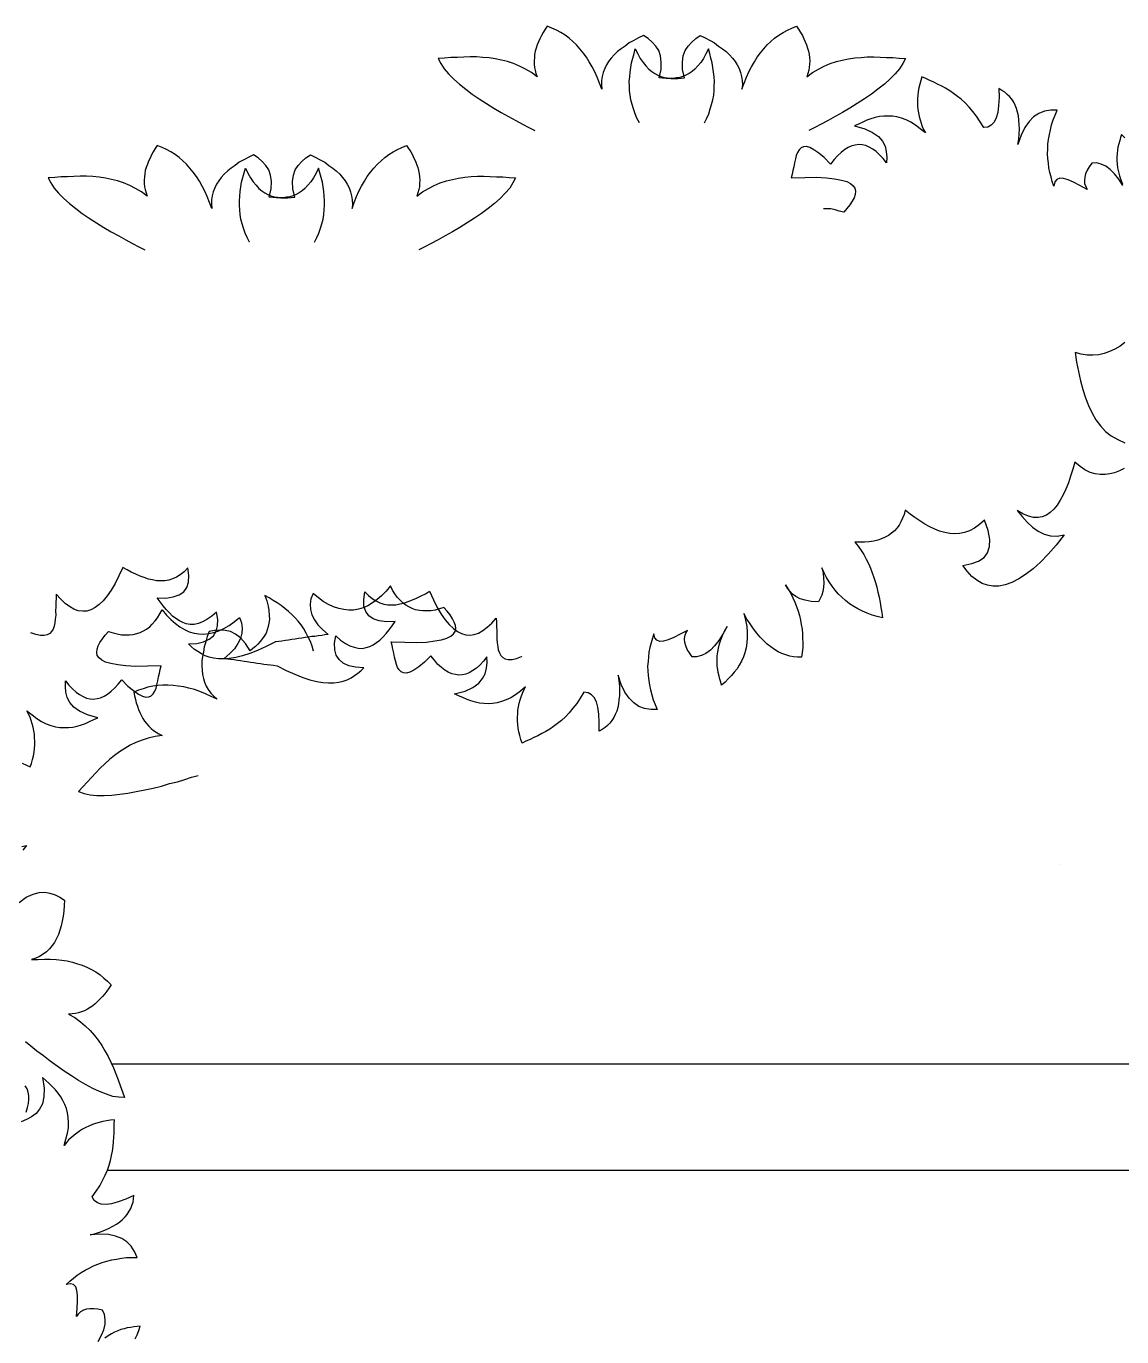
# Model space of a CAD drawing. Extents: x -24232 to 27340, y -23039 to 23489.
# Drawn here: x -16356 to -15842, y -18568 to -17952 of the extents above; entities that cross this region are included whole.
import ezdxf

# ---------------------------------------------------------------- set-up
doc = ezdxf.new("R2010")
doc.units = 0
doc.header["$LTSCALE"] = 10
for name, color, linetype in [('0-PLANTS', 11, 'CONTINUOUS'), ('1', 1, 'CONTINUOUS'), ('3', 3, 'CONTINUOUS')]:
    doc.layers.add(name, color=color, linetype=linetype)

msp = doc.modelspace()

# ---------------------------------------------------------------- linework, layer by layer
at = {"layer": '0-PLANTS', "color": 11}
msp.add_lwpolyline([(-15870.79, -18346.05), (-15870.79, -18346.05)], close=True, dxfattribs=at)
at = {"layer": '1'}
for points in [[(-16037.6, -17997.57), (-16037.6, -17997.57), (-16036.44, -17995.39), (-16035.56, -17993.31), (-16034.8, -17991.08), (-16034.18, -17988.97), (-16033.57, -17986.87), (-16033.21, -17984.6), (-16033, -17982.46), (-16032.92, -17980.3), (-16032.84, -17978.14), (-16033.03, -17975.95), (-16033.22, -17973.77), (-16033.55, -17971.57), (-16033.87, -17969.37), (-16034.48, -17967.28), (-16035.07, -17965.05), (-16035.66, -17962.83), (-16035.66, -17962.83), (-16036.85, -17965.28), (-16038.02, -17967.47), (-16039.28, -17969.24), (-16040.65, -17970.87), (-16042.02, -17972.36), (-16043.35, -17973.44), (-16044.79, -17974.38), (-16046.23, -17975.19), (-16047.65, -17975.86), (-16049.18, -17976.25), (-16050.69, -17976.51), (-16052.34, -17976.75), (-16053.98, -17976.86), (-16055.6, -17976.84), (-16057.21, -17976.68), (-16058.82, -17976.52), (-16058.82, -17976.52), (-16057.88, -17972.55), (-16057.81, -17969.04), (-16058.2, -17966.15), (-16059.03, -17963.63), (-16060.46, -17961.6), (-16062.16, -17959.67), (-16064.03, -17958), (-16066.19, -17956.56), (-16066.19, -17956.56), (-16068.47, -17957.69), (-16070.76, -17958.96), (-16072.9, -17960.1), (-16074.81, -17961.53), (-16076.69, -17962.84), (-16078.32, -17964.17), (-16079.95, -17965.63), (-16081.33, -17967.26), (-16082.56, -17968.76), (-16083.54, -17970.42), (-16084.38, -17972.1), (-16085.1, -17973.92), (-16085.56, -17975.78), (-16085.89, -17977.77), (-16085.95, -17979.8), (-16085.75, -17981.85), (-16085.75, -17981.85), (-16086.83, -17979.04), (-16087.9, -17976.22), (-16089, -17973.67), (-16090.26, -17971.25), (-16091.65, -17968.94), (-16092.93, -17966.79), (-16094.49, -17964.74), (-16096.06, -17962.82), (-16097.64, -17961.04), (-16099.37, -17959.38), (-16101.12, -17957.85), (-16103.01, -17956.45), (-16105.05, -17955.16), (-16107.12, -17954.15), (-16109.18, -17953.13), (-16111.4, -17952.23), (-16111.4, -17952.23), (-16112.35, -17953.63), (-16113.31, -17955.16), (-16114.13, -17956.57), (-16114.82, -17958.12), (-16115.51, -17959.55), (-16116.05, -17960.98), (-16116.61, -17962.55), (-16117.03, -17964), (-16117.31, -17965.46), (-16117.45, -17966.94), (-16117.61, -17968.55), (-16117.49, -17970.05), (-16117.37, -17971.55), (-16117.1, -17972.93), (-16116.71, -17974.46), (-16116.18, -17976), (-16116.18, -17976), (-16118.83, -17973.98), (-16121.64, -17972.35), (-16124.36, -17971), (-16127.21, -17969.76), (-16130.1, -17968.8), (-16132.87, -17968.12), (-16135.8, -17967.56), (-16138.73, -17967.14), (-16141.69, -17966.85), (-16144.65, -17966.69), (-16147.63, -17966.67), (-16150.62, -17966.78), (-16153.61, -17966.89), (-16156.6, -17967), (-16159.6, -17967.24), (-16162.59, -17967.35), (-16162.59, -17967.35), (-16161.34, -17969.78), (-16159.82, -17972.23), (-16157.75, -17974.6), (-16155.3, -17977.15), (-16152.68, -17979.44), (-16149.66, -17981.77), (-16146.64, -17984.1), (-16143.34, -17986.32), (-16139.9, -17988.55), (-16136.45, -17990.65), (-16133, -17992.76), (-16129.53, -17994.59), (-16126.2, -17996.54), (-16122.98, -17998.21), (-16120.02, -17999.73), (-16117.18, -18001.22)], [(-16068.08, -17997.57), (-16068.08, -17997.57), (-16069.24, -17995.39), (-16070.13, -17993.31), (-16070.89, -17991.08), (-16071.5, -17988.97), (-16072.12, -17986.87), (-16072.48, -17984.6), (-16072.69, -17982.46), (-16072.77, -17980.3), (-16072.84, -17978.14), (-16072.65, -17975.95), (-16072.46, -17973.77), (-16072.14, -17971.57), (-16071.81, -17969.37), (-16071.21, -17967.28), (-16070.61, -17965.05), (-16070.02, -17962.83), (-16070.02, -17962.83), (-16068.83, -17965.28), (-16067.67, -17967.47), (-16066.41, -17969.24), (-16065.03, -17970.87), (-16063.66, -17972.36), (-16062.34, -17973.44), (-16060.89, -17974.38), (-16059.46, -17975.19), (-16058.04, -17975.86), (-16056.51, -17976.25), (-16054.99, -17976.51), (-16053.34, -17976.75), (-16051.71, -17976.86), (-16050.09, -17976.84), (-16048.48, -17976.68), (-16046.87, -17976.52), (-16046.87, -17976.52), (-16047.8, -17972.55), (-16047.88, -17969.04), (-16047.49, -17966.15), (-16046.65, -17963.63), (-16045.23, -17961.6), (-16043.52, -17959.67), (-16041.66, -17958), (-16039.49, -17956.56), (-16039.49, -17956.56), (-16037.22, -17957.69), (-16034.93, -17958.96), (-16032.78, -17960.1), (-16030.88, -17961.53), (-16028.99, -17962.84), (-16027.37, -17964.17), (-16025.73, -17965.63), (-16024.36, -17967.26), (-16023.12, -17968.76), (-16022.15, -17970.42), (-16021.3, -17972.1), (-16020.58, -17973.92), (-16020.13, -17975.78), (-16019.8, -17977.77), (-16019.73, -17979.8), (-16019.93, -17981.85), (-16019.93, -17981.85), (-16018.86, -17979.04), (-16017.78, -17976.22), (-16016.68, -17973.67), (-16015.43, -17971.25), (-16014.03, -17968.94), (-16012.76, -17966.79), (-16011.2, -17964.74), (-16009.63, -17962.82), (-16008.04, -17961.04), (-16006.31, -17959.38), (-16004.57, -17957.85), (-16002.67, -17956.45), (-16000.63, -17955.16), (-15998.57, -17954.15), (-15996.5, -17953.13), (-15994.29, -17952.23), (-15994.29, -17952.23), (-15993.34, -17953.63), (-15992.37, -17955.16), (-15991.56, -17956.57), (-15990.86, -17958.12), (-15990.18, -17959.55), (-15989.63, -17960.98), (-15989.07, -17962.55), (-15988.66, -17964), (-15988.38, -17965.46), (-15988.23, -17966.94), (-15988.07, -17968.55), (-15988.19, -17970.05), (-15988.32, -17971.55), (-15988.59, -17972.93), (-15988.98, -17974.46), (-15989.5, -17976), (-15989.5, -17976), (-15986.86, -17973.98), (-15984.04, -17972.35), (-15981.33, -17971), (-15978.47, -17969.76), (-15975.59, -17968.8), (-15972.81, -17968.12), (-15969.89, -17967.56), (-15966.95, -17967.14), (-15964, -17966.85), (-15961.04, -17966.69), (-15958.06, -17966.67), (-15955.07, -17966.78), (-15952.08, -17966.89), (-15949.09, -17967), (-15946.08, -17967.24), (-15943.09, -17967.35), (-15943.09, -17967.35), (-15944.34, -17969.78), (-15945.86, -17972.23), (-15947.93, -17974.6), (-15950.39, -17977.15), (-15953.01, -17979.44), (-15956.03, -17981.77), (-15959.05, -17984.1), (-15962.35, -17986.32), (-15965.78, -17988.55), (-15969.23, -17990.65), (-15972.68, -17992.76), (-15976.16, -17994.59), (-15979.48, -17996.54), (-15982.7, -17998.21), (-15985.67, -17999.73), (-15988.5, -18001.22)], [(-15841.04, -18027.11), (-15842.9, -18024.08), (-15844.96, -18021.58), (-15846.92, -18019.49), (-15849.07, -18017.92), (-15851.15, -18017.04), (-15853.39, -18016.41), (-15855.56, -18016.47), (-15855.56, -18016.47), (-15856.82, -18018.24), (-15857.79, -18019.91), (-15858.5, -18021.6), (-15858.93, -18023.18), (-15859.07, -18024.65), (-15858.95, -18026.16), (-15858.41, -18027.56), (-15857.73, -18028.85), (-15857.73, -18028.85), (-15861.2, -18027.02), (-15864.17, -18025.5), (-15866.77, -18024.44), (-15868.88, -18023.82), (-15870.62, -18023.65), (-15872.03, -18024.19), (-15872.95, -18025.31), (-15873.42, -18027.3), (-15873.42, -18027.3), (-15874.16, -18025.2), (-15874.75, -18022.97), (-15875.36, -18020.88), (-15875.82, -18018.67), (-15876.01, -18016.48), (-15876.2, -18014.3), (-15876.39, -18012.11), (-15876.3, -18009.82), (-15876.22, -18007.66), (-15875.86, -18005.39), (-15875.5, -18003.12), (-15875.01, -18000.87), (-15874.51, -17998.62), (-15873.74, -17996.26), (-15872.84, -17994.04), (-15871.93, -17991.7), (-15871.93, -17991.7), (-15874.91, -17991.67), (-15877.81, -17992.2), (-15880.47, -17993.15), (-15882.94, -17994.81), (-15885.06, -17997.04), (-15887.09, -17999.81), (-15888.8, -18003.44), (-15890.31, -18007.76), (-15890.31, -18007.76), (-15889.93, -18005.22), (-15889.69, -18002.81), (-15889.6, -18000.51), (-15889.65, -17998.34), (-15889.86, -17996.29), (-15890.07, -17994.37), (-15890.44, -17992.58), (-15890.95, -17990.9), (-15891.61, -17989.35), (-15892.28, -17987.93), (-15893.22, -17986.48), (-15894.19, -17985.3), (-15895.3, -17984.24), (-15896.42, -17983.18), (-15897.83, -17982.37), (-15899.23, -17981.55), (-15899.23, -17981.55), (-15899.11, -17985.76), (-15899.35, -17989.53), (-15899.8, -17992.74), (-15900.45, -17995.24), (-15901.47, -17997.31), (-15902.82, -17998.67), (-15904.4, -17999.59), (-15906.32, -17999.81), (-15906.32, -17999.81), (-15908.08, -17997.06), (-15909.72, -17994.46), (-15911.53, -17992.25), (-15913.22, -17990.19), (-15915.06, -17988.25), (-15916.93, -17986.57), (-15918.69, -17985.18), (-15920.58, -17983.78), (-15922.35, -17982.52), (-15924.27, -17981.38), (-15926.07, -17980.39), (-15928, -17979.39), (-15929.81, -17978.53), (-15931.62, -17977.67), (-15933.57, -17976.81), (-15935.38, -17975.95), (-15935.38, -17975.95), (-15935.95, -17977.65), (-15936.41, -17979.5), (-15936.85, -17981.22), (-15937.15, -17982.95), (-15937.33, -17984.69), (-15937.49, -17986.3), (-15937.52, -17988.06), (-15937.41, -17989.7), (-15937.3, -17991.33), (-15937.06, -17992.98), (-15936.68, -17994.64), (-15936.29, -17996.17), (-15935.77, -17997.71), (-15935.26, -17999.39), (-15934.58, -18000.81), (-15933.79, -18002.38), (-15933.79, -18002.38), (-15936.17, -18000.38), (-15938.44, -17998.67), (-15940.6, -17997.24), (-15942.8, -17996.21), (-15945.02, -17995.45), (-15947.13, -17994.83), (-15949.26, -17994.48), (-15951.29, -17994.42), (-15953.33, -17994.49), (-15955.38, -17994.69), (-15957.32, -17995.18), (-15959.41, -17995.78), (-15961.23, -17996.42), (-15963.22, -17997.3), (-15965.2, -17998.19), (-15967.05, -17999.09), (-15967.05, -17999.09), (-15962.17, -18000.39), (-15958.55, -18002.1), (-15955.75, -18004), (-15953.94, -18006.21), (-15952.68, -18008.5), (-15952.13, -18011.13), (-15951.84, -18013.73), (-15951.97, -18016.43), (-15951.97, -18016.43), (-15953.53, -18014.38), (-15955.25, -18012.58), (-15956.86, -18011.07), (-15958.51, -18009.96), (-15960.17, -18008.98), (-15961.73, -18008.28), (-15963.46, -18007.98), (-15965.07, -18007.82), (-15966.72, -18008.06), (-15968.38, -18008.44), (-15970.08, -18009.22), (-15971.66, -18010.15), (-15973.28, -18011.48), (-15975.07, -18013.06), (-15976.59, -18014.81), (-15978.29, -18016.94), (-15978.29, -18016.94), (-15981.25, -18013.94), (-15983.88, -18011.78), (-15986.16, -18010.21), (-15988.09, -18009.2), (-15989.67, -18008.77), (-15991.04, -18008.91), (-15992.17, -18009.34), (-15993.08, -18010.33), (-15993.87, -18011.48), (-15994.42, -18012.91), (-15994.84, -18014.49), (-15995.3, -18016.34), (-15995.62, -18018.21), (-15996.07, -18020.06), (-15996.38, -18021.79), (-15996.82, -18023.51), (-15996.82, -18023.51), (-15990.43, -18023.32), (-15985, -18023.18), (-15980.28, -18023.38), (-15976.41, -18023.9), (-15973.22, -18024.48), (-15970.71, -18025.14), (-15968.91, -18026.13), (-15967.66, -18027.2), (-15966.83, -18028.36), (-15966.56, -18029.75), (-15966.7, -18031.22), (-15967.26, -18032.79), (-15968.09, -18034.33), (-15969.22, -18036.12), (-15970.61, -18037.88), (-15972.14, -18039.62), (-15972.14, -18039.62), (-15974.24, -18039.01), (-15976.22, -18038.41), (-15978.21, -18038.07), (-15980.1, -18038.02), (-15981.61, -18037.98)], [(-15840.03, -18004.6), (-15841.64, -18003.08), (-15841.64, -18003.08), (-15842.06, -18004.53), (-15842.47, -18005.98), (-15842.88, -18007.43), (-15843.31, -18009.01), (-15843.46, -18010.49), (-15843.75, -18012.08), (-15843.77, -18013.71), (-15843.8, -18015.33), (-15843.69, -18016.96), (-15843.46, -18018.75), (-15843.1, -18020.54), (-15842.61, -18022.49), (-15841.99, -18024.45), (-15841.24, -18026.42)], [(-16220.76, -18053.61), (-16220.76, -18053.61), (-16219.6, -18051.43), (-16218.71, -18049.35), (-16217.95, -18047.12), (-16217.34, -18045.01), (-16216.72, -18042.91), (-16216.36, -18040.64), (-16216.15, -18038.5), (-16216.08, -18036.34), (-16216, -18034.18), (-16216.19, -18031.99), (-16216.38, -18029.81), (-16216.7, -18027.61), (-16217.03, -18025.41), (-16217.63, -18023.32), (-16218.23, -18021.09), (-16218.82, -18018.87), (-16218.82, -18018.87), (-16220.01, -18021.32), (-16221.17, -18023.51), (-16222.43, -18025.28), (-16223.81, -18026.91), (-16225.18, -18028.4), (-16226.5, -18029.48), (-16227.95, -18030.42), (-16229.38, -18031.23), (-16230.8, -18031.9), (-16232.33, -18032.29), (-16233.85, -18032.55), (-16235.5, -18032.79), (-16237.13, -18032.9), (-16238.75, -18032.88), (-16240.36, -18032.72), (-16241.97, -18032.56), (-16241.97, -18032.56), (-16241.04, -18028.59), (-16240.96, -18025.08), (-16241.36, -18022.19), (-16242.19, -18019.67), (-16243.61, -18017.64), (-16245.32, -18015.71), (-16247.18, -18014.03), (-16249.35, -18012.6), (-16249.35, -18012.6), (-16251.62, -18013.73), (-16253.92, -18014.99), (-16256.06, -18016.14), (-16257.96, -18017.57), (-16259.85, -18018.88), (-16261.47, -18020.21), (-16263.11, -18021.67), (-16264.49, -18023.29), (-16265.72, -18024.8), (-16266.69, -18026.46), (-16267.54, -18028.14), (-16268.26, -18029.96), (-16268.71, -18031.81), (-16269.05, -18033.81), (-16269.11, -18035.84), (-16268.91, -18037.89), (-16268.91, -18037.89), (-16269.98, -18035.07), (-16271.06, -18032.26), (-16272.16, -18029.71), (-16273.41, -18027.29), (-16274.81, -18024.98), (-16276.08, -18022.83), (-16277.64, -18020.78), (-16279.21, -18018.86), (-16280.8, -18017.08), (-16282.53, -18015.42), (-16284.28, -18013.89), (-16286.17, -18012.49), (-16288.21, -18011.2), (-16290.27, -18010.18), (-16292.34, -18009.17), (-16294.55, -18008.27), (-16294.55, -18008.27), (-16295.5, -18009.67), (-16296.47, -18011.2), (-16297.28, -18012.61), (-16297.98, -18014.16), (-16298.66, -18015.58), (-16299.21, -18017.02), (-16299.77, -18018.59), (-16300.18, -18020.04), (-16300.46, -18021.5), (-16300.61, -18022.98), (-16300.77, -18024.58), (-16300.65, -18026.09), (-16300.52, -18027.59), (-16300.25, -18028.97), (-16299.86, -18030.5), (-16299.34, -18032.04), (-16299.34, -18032.04), (-16301.98, -18030.02), (-16304.8, -18028.38), (-16307.51, -18027.03), (-16310.37, -18025.8), (-16313.25, -18024.84), (-16316.03, -18024.16), (-16318.95, -18023.6), (-16321.89, -18023.18), (-16324.84, -18022.88), (-16327.8, -18022.73), (-16330.78, -18022.7), (-16333.77, -18022.81), (-16336.76, -18022.93), (-16339.75, -18023.04), (-16342.76, -18023.28), (-16345.75, -18023.39), (-16345.75, -18023.39), (-16344.5, -18025.82), (-16342.98, -18028.27), (-16340.91, -18030.64), (-16338.45, -18033.19), (-16335.84, -18035.48), (-16332.82, -18037.81), (-16329.8, -18040.13), (-16326.49, -18042.36), (-16323.06, -18044.59), (-16319.61, -18046.69), (-16316.16, -18048.79), (-16312.69, -18050.63), (-16309.36, -18052.58), (-16306.14, -18054.25), (-16303.17, -18055.76), (-16300.34, -18057.26)], [(-16251.24, -18053.61), (-16251.24, -18053.61), (-16252.4, -18051.43), (-16253.28, -18049.35), (-16254.04, -18047.12), (-16254.66, -18045.01), (-16255.27, -18042.91), (-16255.63, -18040.64), (-16255.84, -18038.5), (-16255.92, -18036.34), (-16256, -18034.18), (-16255.81, -18031.99), (-16255.62, -18029.81), (-16255.29, -18027.61), (-16254.97, -18025.41), (-16254.36, -18023.32), (-16253.77, -18021.09), (-16253.18, -18018.87), (-16253.18, -18018.87), (-16251.99, -18021.32), (-16250.82, -18023.51), (-16249.57, -18025.28), (-16248.19, -18026.91), (-16246.82, -18028.4), (-16245.49, -18029.48), (-16244.05, -18030.42), (-16242.61, -18031.23), (-16241.19, -18031.9), (-16239.66, -18032.29), (-16238.15, -18032.55), (-16236.5, -18032.79), (-16234.86, -18032.9), (-16233.24, -18032.88), (-16231.63, -18032.72), (-16230.02, -18032.56), (-16230.02, -18032.56), (-16230.96, -18028.59), (-16231.03, -18025.08), (-16230.64, -18022.19), (-16229.81, -18019.67), (-16228.38, -18017.64), (-16226.68, -18015.71), (-16224.81, -18014.03), (-16222.65, -18012.6), (-16222.65, -18012.6), (-16220.37, -18013.73), (-16218.08, -18014.99), (-16215.94, -18016.14), (-16214.03, -18017.57), (-16212.15, -18018.88), (-16210.52, -18020.21), (-16208.89, -18021.67), (-16207.51, -18023.29), (-16206.28, -18024.8), (-16205.3, -18026.46), (-16204.46, -18028.14), (-16203.74, -18029.96), (-16203.28, -18031.81), (-16202.95, -18033.81), (-16202.89, -18035.84), (-16203.09, -18037.89), (-16203.09, -18037.89), (-16202.01, -18035.07), (-16200.94, -18032.26), (-16199.84, -18029.71), (-16198.59, -18027.29), (-16197.19, -18024.98), (-16195.91, -18022.83), (-16194.35, -18020.78), (-16192.78, -18018.86), (-16191.2, -18017.08), (-16189.47, -18015.42), (-16187.72, -18013.89), (-16185.83, -18012.49), (-16183.79, -18011.2), (-16181.72, -18010.18), (-16179.66, -18009.17), (-16177.44, -18008.27), (-16177.44, -18008.27), (-16176.49, -18009.67), (-16175.53, -18011.2), (-16174.71, -18012.61), (-16174.02, -18014.16), (-16173.33, -18015.58), (-16172.79, -18017.02), (-16172.23, -18018.59), (-16171.81, -18020.04), (-16171.53, -18021.5), (-16171.39, -18022.98), (-16171.23, -18024.58), (-16171.35, -18026.09), (-16171.47, -18027.59), (-16171.74, -18028.97), (-16172.13, -18030.5), (-16172.66, -18032.04), (-16172.66, -18032.04), (-16170.01, -18030.02), (-16167.2, -18028.38), (-16164.49, -18027.03), (-16161.63, -18025.8), (-16158.74, -18024.84), (-16155.97, -18024.16), (-16153.04, -18023.6), (-16150.11, -18023.18), (-16147.16, -18022.88), (-16144.19, -18022.73), (-16141.21, -18022.7), (-16138.22, -18022.81), (-16135.23, -18022.93), (-16132.24, -18023.04), (-16129.24, -18023.28), (-16126.25, -18023.39), (-16126.25, -18023.39), (-16127.5, -18025.82), (-16129.02, -18028.27), (-16131.09, -18030.64), (-16133.54, -18033.19), (-16136.16, -18035.48), (-16139.18, -18037.81), (-16142.2, -18040.13), (-16145.5, -18042.36), (-16148.94, -18044.59), (-16152.39, -18046.69), (-16155.84, -18048.79), (-16159.31, -18050.63), (-16162.64, -18052.58), (-16165.86, -18054.25), (-16168.82, -18055.76), (-16171.66, -18057.26)], [(-15840.08, -18100.69), (-15842.35, -18102.41), (-15844.78, -18103.87), (-15847.23, -18105.06), (-15849.85, -18105.99), (-15852.37, -18106.51), (-15855.05, -18106.78), (-15857.78, -18106.64), (-15860.53, -18106.23), (-15863.45, -18105.44), (-15863.45, -18105.44), (-15862.73, -18109.97), (-15861.89, -18114.36), (-15860.92, -18118.73), (-15859.83, -18122.82), (-15858.63, -18126.76), (-15857.19, -18130.41), (-15855.49, -18133.9), (-15853.68, -18137.11), (-15851.51, -18139.87), (-15849.09, -18142.48), (-15846.44, -18144.65), (-15843.42, -18146.39), (-15840.03, -18147.81)], [(-15840.46, -18159.91), (-15842.65, -18161.07), (-15844.86, -18161.97), (-15847.12, -18162.46), (-15849.38, -18162.82), (-15851.69, -18162.78), (-15854.02, -18162.47), (-15856.4, -18161.75), (-15858.82, -18160.5), (-15861.14, -18158.97), (-15863.64, -18156.92), (-15863.64, -18156.92), (-15864.53, -18160.25), (-15865.56, -18163.61), (-15866.61, -18166.69), (-15867.8, -18169.65), (-15869.03, -18172.34), (-15870.41, -18174.78), (-15871.81, -18177.09), (-15873.38, -18179), (-15875.12, -18180.53), (-15876.9, -18181.79), (-15878.84, -18182.66), (-15880.84, -18182.99), (-15883.01, -18182.93), (-15885.37, -18182.35), (-15887.92, -18181.25), (-15890.65, -18179.63), (-15890.65, -18179.63), (-15888.33, -18182.51), (-15885.91, -18185.12), (-15883.38, -18187.44), (-15880.75, -18189.35), (-15877.9, -18190.82), (-15874.98, -18191.62), (-15871.85, -18191.72), (-15868.53, -18191.12), (-15868.53, -18191.12), (-15872.38, -18195.97), (-15876.17, -18200.13), (-15879.73, -18203.87), (-15883.2, -18207.06), (-15886.73, -18209.71), (-15889.91, -18211.78), (-15893.13, -18213.45), (-15896.27, -18214.58), (-15899.2, -18215.14), (-15902.04, -18215.15), (-15904.65, -18214.73), (-15907.17, -18213.89), (-15909.62, -18212.38), (-15911.97, -18210.58), (-15914.1, -18208.21), (-15916.13, -18205.43), (-15916.13, -18205.43), (-15912.02, -18204.62), (-15908.74, -18203.49), (-15906.21, -18201.75), (-15904.53, -18199.55), (-15903.6, -18196.61), (-15903.53, -18193.22), (-15904.34, -18189.1), (-15906.04, -18184.26), (-15906.04, -18184.26), (-15908.41, -18186.26), (-15910.68, -18187.97), (-15913, -18189.15), (-15915.36, -18189.92), (-15917.75, -18190.43), (-15920.03, -18190.65), (-15922.35, -18190.48), (-15924.7, -18190.03), (-15927.07, -18189.32), (-15929.32, -18188.46), (-15931.73, -18187.34), (-15934.02, -18186.08), (-15936.34, -18184.55), (-15938.66, -18183.01), (-15940.86, -18181.34), (-15943.2, -18179.54), (-15943.2, -18179.54), (-15943.69, -18181.48), (-15944.45, -18183.32), (-15945.23, -18185.02), (-15946.16, -18186.6), (-15947.25, -18187.92), (-15948.34, -18189.25), (-15949.72, -18190.34), (-15951.1, -18191.42), (-15952.64, -18192.25), (-15954.33, -18192.96), (-15956.17, -18193.55), (-15958.02, -18194), (-15960.16, -18194.35), (-15962.3, -18194.56), (-15964.47, -18194.5), (-15966.91, -18194.47), (-15966.91, -18194.47), (-15965.37, -18196.35), (-15963.96, -18198.38), (-15962.68, -18200.28), (-15961.52, -18202.47), (-15960.5, -18204.54), (-15959.47, -18206.74), (-15958.71, -18208.96), (-15957.95, -18211.19), (-15957.19, -18213.42), (-15956.56, -18215.66), (-15956.05, -18218.04), (-15955.55, -18220.43), (-15955.04, -18222.82), (-15954.67, -18225.22), (-15954.3, -18227.62), (-15953.92, -18230.02), (-15953.92, -18230.02), (-15956.42, -18229.46), (-15958.79, -18228.74), (-15961.18, -18227.89), (-15963.31, -18226.89), (-15965.44, -18225.88), (-15967.45, -18224.72), (-15969.47, -18223.43), (-15971.24, -18221.98), (-15973.02, -18220.4), (-15974.67, -18218.8), (-15976.19, -18217.05), (-15977.6, -18215.16), (-15978.89, -18213.12), (-15980.17, -18211.08), (-15981.33, -18208.9), (-15982.38, -18206.56), (-15982.38, -18206.56), (-15981.86, -18209.08), (-15981.63, -18211.36), (-15981.54, -18213.66), (-15981.61, -18215.69), (-15981.96, -18217.62), (-15982.46, -18219.43), (-15983.12, -18220.99), (-15984.05, -18222.57), (-15984.05, -18222.57), (-15987.45, -18222.36), (-15990.21, -18221.83), (-15992.59, -18221.11), (-15994.58, -18220.09), (-15996.19, -18218.89), (-15997.41, -18217.53), (-15998.49, -18216.14), (-15999.46, -18214.61), (-15999.46, -18214.61), (-15998.17, -18216.65), (-15997.02, -18218.71), (-15996.02, -18220.64), (-15995.14, -18222.72), (-15994.25, -18224.8), (-15993.5, -18226.89), (-15992.89, -18229), (-15992.41, -18231.12), (-15992.06, -18233.25), (-15991.72, -18235.38), (-15991.51, -18237.53), (-15991.43, -18239.68), (-15991.35, -18241.84), (-15991.41, -18244.02), (-15991.58, -18246.34), (-15991.91, -18248.53), (-15991.91, -18248.53), (-15993.8, -18248.59), (-15995.72, -18248.37), (-15997.51, -18248), (-15999.32, -18247.51), (-16001.15, -18246.87), (-16002.86, -18245.96), (-16004.59, -18244.91), (-16006.33, -18243.73), (-16008.09, -18242.41), (-16009.73, -18240.82), (-16011.39, -18239.08), (-16012.93, -18237.2), (-16014.49, -18235.19), (-16016.07, -18232.91), (-16017.65, -18230.63), (-16019.12, -18228.07), (-16019.12, -18228.07), (-16018.26, -18231.23), (-16017.7, -18234.16), (-16017.44, -18236.84), (-16017.46, -18239.41), (-16017.62, -18241.87), (-16017.93, -18244.2), (-16018.52, -18246.42), (-16019.28, -18248.39), (-16020.16, -18250.38), (-16021.2, -18252.24), (-16022.25, -18253.97), (-16023.58, -18255.59), (-16024.91, -18257.21), (-16026.38, -18258.71), (-16027.86, -18260.21), (-16029.47, -18261.72), (-16029.47, -18261.72), (-16029.88, -18260.28), (-16030.3, -18258.83), (-16030.71, -18257.38), (-16031.14, -18255.79), (-16031.29, -18254.32), (-16031.58, -18252.72), (-16031.6, -18251.1), (-16031.63, -18249.48), (-16031.52, -18247.84), (-16031.29, -18246.06), (-16030.92, -18244.26), (-16030.44, -18242.32), (-16029.82, -18240.36), (-16029.07, -18238.39), (-16028.06, -18236.26), (-16026.92, -18234.12), (-16026.92, -18234.12), (-16028.86, -18237.7), (-16030.73, -18240.72), (-16032.79, -18243.23), (-16034.75, -18245.32), (-16036.89, -18246.88), (-16038.97, -18247.77), (-16041.21, -18248.39), (-16043.39, -18248.34), (-16043.39, -18248.34), (-16044.64, -18246.57), (-16045.62, -18244.9), (-16046.33, -18243.21), (-16046.76, -18241.63), (-16046.9, -18240.15), (-16046.78, -18238.65), (-16046.24, -18237.24), (-16045.56, -18235.96), (-16045.56, -18235.96), (-16049.03, -18237.79), (-16052, -18239.3), (-16054.6, -18240.37), (-16056.71, -18240.99), (-16058.45, -18241.16), (-16059.86, -18240.62), (-16060.78, -18239.49), (-16061.25, -18237.51), (-16061.25, -18237.51), (-16061.99, -18239.61), (-16062.58, -18241.84), (-16063.19, -18243.93), (-16063.65, -18246.14), (-16063.84, -18248.33), (-16064.03, -18250.51), (-16064.22, -18252.7), (-16064.13, -18254.99), (-16064.05, -18257.15), (-16063.69, -18259.42), (-16063.33, -18261.68), (-16062.84, -18263.94), (-16062.34, -18266.19), (-16061.57, -18268.55), (-16060.67, -18270.76), (-16059.76, -18273.11), (-16059.76, -18273.11), (-16062.74, -18273.14), (-16065.64, -18272.61), (-16068.3, -18271.65), (-16070.77, -18270), (-16072.88, -18267.77), (-16074.92, -18264.99), (-16076.63, -18261.37), (-16078.14, -18257.05), (-16078.14, -18257.05), (-16077.75, -18259.59), (-16077.52, -18262), (-16077.43, -18264.29), (-16077.48, -18266.47), (-16077.69, -18268.52), (-16077.9, -18270.43), (-16078.27, -18272.23), (-16078.78, -18273.91), (-16079.44, -18275.46), (-16080.11, -18276.88), (-16081.05, -18278.33), (-16082.02, -18279.51), (-16083.13, -18280.57), (-16084.25, -18281.62), (-16085.65, -18282.44), (-16087.06, -18283.26), (-16087.06, -18283.26), (-16086.94, -18279.05), (-16087.17, -18275.28), (-16087.63, -18272.07), (-16088.28, -18269.56), (-16089.3, -18267.5), (-16090.65, -18266.14), (-16092.23, -18265.21), (-16094.15, -18265), (-16094.15, -18265), (-16095.91, -18267.74), (-16097.55, -18270.34), (-16099.36, -18272.55), (-16101.05, -18274.62), (-16102.89, -18276.56), (-16104.76, -18278.23), (-16106.52, -18279.63), (-16108.41, -18281.03), (-16110.18, -18282.29), (-16112.1, -18283.43), (-16113.9, -18284.42), (-16115.83, -18285.42), (-16117.64, -18286.28), (-16119.45, -18287.13), (-16121.4, -18288), (-16123.21, -18288.86), (-16123.21, -18288.86), (-16123.78, -18287.15), (-16124.24, -18285.3), (-16124.68, -18283.59), (-16124.98, -18281.86), (-16125.16, -18280.11), (-16125.31, -18278.5), (-16125.35, -18276.75), (-16125.24, -18275.11), (-16125.13, -18273.48), (-16124.89, -18271.83), (-16124.51, -18270.16), (-16124.12, -18268.64), (-16123.6, -18267.09), (-16123.09, -18265.42), (-16122.41, -18264), (-16121.62, -18262.43), (-16121.62, -18262.43), (-16124, -18264.43), (-16126.26, -18266.14), (-16128.43, -18267.57), (-16130.63, -18268.6), (-16132.85, -18269.36), (-16134.96, -18269.98), (-16137.09, -18270.32), (-16139.12, -18270.39), (-16141.15, -18270.32), (-16143.21, -18270.11), (-16145.15, -18269.63), (-16147.24, -18269.02), (-16149.06, -18268.39), (-16151.05, -18267.5), (-16153.03, -18266.62), (-16154.88, -18265.72), (-16154.88, -18265.72), (-16150, -18264.42), (-16146.37, -18262.71), (-16143.58, -18260.81), (-16141.77, -18258.6), (-16140.51, -18256.31), (-16139.95, -18253.68), (-16139.67, -18251.08), (-16139.8, -18248.38), (-16139.8, -18248.38), (-16141.36, -18250.43), (-16143.08, -18252.23), (-16144.69, -18253.74), (-16146.34, -18254.85), (-16148, -18255.83), (-16149.56, -18256.52), (-16151.29, -18256.83), (-16152.9, -18256.99), (-16154.55, -18256.74), (-16156.21, -18256.37), (-16157.91, -18255.59), (-16159.49, -18254.66), (-16161.11, -18253.33), (-16162.89, -18251.75), (-16164.42, -18250), (-16166.12, -18247.87), (-16166.12, -18247.87), (-16169.08, -18250.87), (-16171.71, -18253.02), (-16173.99, -18254.6), (-16175.92, -18255.61), (-16177.5, -18256.03), (-16178.87, -18255.9), (-16180, -18255.47), (-16180.91, -18254.47), (-16181.7, -18253.33), (-16182.24, -18251.9), (-16182.67, -18250.31), (-16183.13, -18248.46), (-16183.45, -18246.6), (-16183.9, -18244.75), (-16184.21, -18243.02), (-16184.65, -18241.3), (-16184.65, -18241.3), (-16178.26, -18241.48), (-16172.83, -18241.62), (-16168.11, -18241.43), (-16164.24, -18240.91), (-16161.04, -18240.32), (-16158.54, -18239.67), (-16156.74, -18238.68), (-16155.49, -18237.61), (-16154.66, -18236.44), (-16154.39, -18235.06), (-16154.53, -18233.59), (-16155.09, -18232.02), (-16155.92, -18230.47), (-16157.05, -18228.69), (-16158.44, -18226.93), (-16159.97, -18225.19), (-16159.97, -18225.19), (-16162.07, -18225.8), (-16164.04, -18226.4), (-16166.04, -18226.73), (-16167.93, -18226.79), (-16169.82, -18226.84), (-16171.47, -18226.59), (-16173.27, -18226.23), (-16174.81, -18225.7), (-16176.38, -18224.91), (-16177.81, -18224.1), (-16179.27, -18223.03), (-16180.48, -18221.8), (-16181.84, -18220.31), (-16182.94, -18218.79), (-16184.07, -18217), (-16185.07, -18215.07), (-16185.07, -18215.07), (-16187.12, -18217.58), (-16189.22, -18219.68), (-16191.34, -18221.51), (-16193.49, -18223.08), (-16195.66, -18224.38), (-16197.86, -18225.41), (-16200.1, -18226.04), (-16202.37, -18226.39), (-16204.66, -18226.49), (-16206.99, -18226.17), (-16209.34, -18225.73), (-16211.73, -18224.88), (-16214.14, -18223.77), (-16216.58, -18222.38), (-16218.91, -18220.72), (-16221.41, -18218.66), (-16221.41, -18218.66), (-16222.38, -18221.19), (-16222.68, -18223.66), (-16222.58, -18226.09), (-16221.92, -18228.6), (-16220.74, -18230.92), (-16219.15, -18233.33), (-16216.9, -18235.55), (-16214.24, -18237.86), (-16214.24, -18237.86), (-16215.85, -18238.02), (-16217.31, -18238.3), (-16218.92, -18238.46), (-16220.51, -18238.75), (-16221.99, -18238.9), (-16223.58, -18239.19), (-16225.06, -18239.33), (-16226.66, -18239.63), (-16228.26, -18239.79), (-16229.73, -18240.07), (-16231.34, -18240.23), (-16232.93, -18240.52), (-16234.41, -18240.66), (-16236, -18240.96), (-16237.48, -18241.1), (-16239.07, -18241.4), (-16239.07, -18241.4), (-16243.46, -18243.59), (-16247.49, -18245.34), (-16251.14, -18246.79), (-16254.54, -18247.93), (-16257.72, -18248.65), (-16260.65, -18249.21), (-16263.34, -18249.34), (-16265.78, -18249.32), (-16268.11, -18249), (-16270.19, -18248.53), (-16272.02, -18247.9), (-16273.86, -18247), (-16275.46, -18245.94), (-16277.05, -18244.88), (-16278.53, -18243.67), (-16279.88, -18242.31), (-16279.88, -18242.31), (-16275.98, -18242.06), (-16272.8, -18241.34), (-16270.21, -18240.14), (-16268.21, -18238.45), (-16266.93, -18236.29), (-16266.23, -18233.79), (-16266.12, -18230.8), (-16266.73, -18227.34), (-16266.73, -18227.34), (-16268.98, -18229.32), (-16271.26, -18230.9), (-16273.32, -18231.91), (-16275.28, -18232.65), (-16277.27, -18233.12), (-16279.16, -18233.17), (-16280.95, -18232.8), (-16282.63, -18232.29), (-16284.2, -18231.5), (-16285.79, -18230.44), (-16287.4, -18229.24), (-16288.9, -18227.76), (-16290.41, -18226.15), (-16291.81, -18224.4), (-16293.21, -18222.5), (-16294.62, -18220.61), (-16294.62, -18220.61), (-16290.54, -18220.75), (-16287.07, -18220.27), (-16284.32, -18219.32), (-16282.16, -18217.89), (-16280.73, -18215.85), (-16279.9, -18213.33), (-16279.8, -18210.21), (-16280.29, -18206.6), (-16280.29, -18206.6), (-16282.01, -18208.4), (-16283.77, -18209.79), (-16285.55, -18210.91), (-16287.37, -18211.77), (-16289.2, -18212.36), (-16291.07, -18212.68), (-16292.96, -18212.73), (-16294.86, -18212.65), (-16296.79, -18212.29), (-16298.72, -18211.94), (-16300.69, -18211.19), (-16302.66, -18210.44), (-16304.65, -18209.55), (-16306.78, -18208.54), (-16308.78, -18207.52), (-16310.79, -18206.36), (-16310.79, -18206.36), (-16312.56, -18210.33), (-16314.37, -18213.9), (-16316.23, -18217.06), (-16318.14, -18219.68), (-16319.94, -18222.03), (-16321.92, -18223.85), (-16323.82, -18225.26), (-16325.75, -18226.26), (-16327.72, -18226.86), (-16329.61, -18226.91), (-16331.66, -18226.71), (-16333.77, -18225.97), (-16335.78, -18224.81), (-16337.83, -18223.25), (-16339.92, -18221.29), (-16342.04, -18218.93), (-16342.04, -18218.93), (-16342.13, -18220.83), (-16342.2, -18222.87), (-16342.27, -18224.91), (-16342.35, -18226.82), (-16342.28, -18228.84), (-16342.51, -18230.62), (-16342.74, -18232.41), (-16343, -18233.92), (-16343.54, -18235.33), (-16344.24, -18236.48), (-16345.1, -18237.38), (-16346.25, -18238.03), (-16347.71, -18238.31), (-16349.47, -18238.35), (-16351.55, -18237.88), (-16353.93, -18237.03), (-16353.93, -18237.03), (-16354.03, -18237.12)], [(-16357.96, -18298.37), (-16356.01, -18299.23), (-16354.2, -18300.09), (-16354.2, -18300.09), (-16353.63, -18298.39), (-16353.17, -18296.54), (-16352.73, -18294.82), (-16352.43, -18293.09), (-16352.25, -18291.35), (-16352.09, -18289.74), (-16352.06, -18287.98), (-16352.17, -18286.34), (-16352.27, -18284.71), (-16352.52, -18283.06), (-16352.9, -18281.4), (-16353.29, -18279.87), (-16353.81, -18278.33), (-16354.32, -18276.65), (-16354.99, -18275.23), (-16355.79, -18273.66), (-16355.79, -18273.66), (-16353.41, -18275.66), (-16351.14, -18277.37), (-16348.98, -18278.8), (-16346.78, -18279.83), (-16344.56, -18280.6), (-16342.45, -18281.21), (-16340.32, -18281.56), (-16338.29, -18281.62), (-16336.25, -18281.55), (-16334.2, -18281.35), (-16332.26, -18280.86), (-16330.17, -18280.26), (-16328.35, -18279.62), (-16326.36, -18278.74), (-16324.38, -18277.85), (-16322.53, -18276.95), (-16322.53, -18276.95), (-16327.41, -18275.65), (-16331.03, -18273.94), (-16333.83, -18272.04), (-16335.64, -18269.83), (-16336.9, -18267.54), (-16337.45, -18264.91), (-16337.74, -18262.31), (-16337.61, -18259.61), (-16337.61, -18259.61), (-16336.05, -18261.66), (-16334.33, -18263.46), (-16332.72, -18264.97), (-16331.07, -18266.08), (-16329.41, -18267.06), (-16327.85, -18267.76), (-16326.12, -18268.06), (-16324.51, -18268.22), (-16322.86, -18267.98), (-16321.2, -18267.6), (-16319.5, -18266.82), (-16317.92, -18265.89), (-16316.29, -18264.56), (-16314.51, -18262.98), (-16312.99, -18261.23), (-16311.29, -18259.1), (-16311.29, -18259.1), (-16308.33, -18262.1), (-16305.7, -18264.26), (-16303.42, -18265.84), (-16301.49, -18266.84), (-16299.91, -18267.27), (-16298.54, -18267.13), (-16297.41, -18266.7), (-16296.5, -18265.71), (-16295.71, -18264.57), (-16295.16, -18263.13), (-16294.74, -18261.55), (-16294.28, -18259.7), (-16293.96, -18257.83), (-16293.51, -18255.98), (-16293.2, -18254.25), (-16292.76, -18252.53), (-16292.76, -18252.53), (-16299.15, -18252.72), (-16304.58, -18252.86), (-16309.3, -18252.66), (-16313.17, -18252.14), (-16316.36, -18251.56), (-16318.87, -18250.9), (-16320.67, -18249.91), (-16321.92, -18248.84), (-16322.75, -18247.68), (-16323.02, -18246.29), (-16322.88, -18244.82), (-16322.31, -18243.25), (-16321.49, -18241.71), (-16320.36, -18239.92), (-16318.97, -18238.16), (-16317.44, -18236.42), (-16317.44, -18236.42), (-16315.34, -18237.03), (-16313.36, -18237.63), (-16311.37, -18237.97), (-16309.48, -18238.02), (-16307.58, -18238.07), (-16305.94, -18237.83), (-16304.14, -18237.46), (-16302.6, -18236.94), (-16301.03, -18236.14), (-16299.6, -18235.34), (-16298.14, -18234.26), (-16296.93, -18233.03), (-16295.56, -18231.54), (-16294.47, -18230.02), (-16293.34, -18228.24), (-16292.34, -18226.3), (-16292.34, -18226.3), (-16290.28, -18228.81), (-16288.19, -18230.91), (-16286.07, -18232.75), (-16283.92, -18234.31), (-16281.75, -18235.61), (-16279.55, -18236.64), (-16277.31, -18237.27), (-16275.04, -18237.63), (-16272.75, -18237.72), (-16270.41, -18237.41), (-16268.07, -18236.96), (-16265.68, -18236.11), (-16263.27, -18235), (-16260.83, -18233.61), (-16258.5, -18231.95), (-16255.99, -18229.89), (-16255.99, -18229.89), (-16255.03, -18232.43), (-16254.73, -18234.89), (-16254.83, -18237.32), (-16255.49, -18239.83), (-16256.66, -18242.15), (-16258.26, -18244.57), (-16260.51, -18246.78), (-16263.17, -18249.09), (-16263.17, -18249.09), (-16261.56, -18249.25), (-16260.1, -18249.53), (-16258.49, -18249.69), (-16256.9, -18249.98), (-16255.42, -18250.13), (-16253.82, -18250.42), (-16252.35, -18250.57), (-16250.75, -18250.86), (-16249.14, -18251.02), (-16247.68, -18251.3), (-16246.07, -18251.46), (-16244.48, -18251.75), (-16243, -18251.9), (-16241.41, -18252.19), (-16239.93, -18252.34), (-16238.33, -18252.63), (-16238.33, -18252.63), (-16233.95, -18254.82), (-16229.92, -18256.57), (-16226.27, -18258.02), (-16222.87, -18259.17), (-16219.69, -18259.89), (-16216.76, -18260.45), (-16214.07, -18260.58), (-16211.63, -18260.55), (-16209.29, -18260.24), (-16207.22, -18259.76), (-16205.39, -18259.13), (-16203.54, -18258.23), (-16201.95, -18257.17), (-16200.35, -18256.11), (-16198.88, -18254.9), (-16197.53, -18253.54), (-16197.53, -18253.54), (-16201.43, -18253.29), (-16204.61, -18252.57), (-16207.2, -18251.37), (-16209.2, -18249.68), (-16210.48, -18247.53), (-16211.18, -18245.02), (-16211.29, -18242.03), (-16210.67, -18238.57), (-16210.67, -18238.57), (-16208.43, -18240.55), (-16206.15, -18242.13), (-16204.08, -18243.15), (-16202.13, -18243.88), (-16200.14, -18244.35), (-16198.25, -18244.4), (-16196.45, -18244.04), (-16194.78, -18243.52), (-16193.21, -18242.73), (-16191.62, -18241.67), (-16190.01, -18240.47), (-16188.51, -18239), (-16186.99, -18237.39), (-16185.6, -18235.63), (-16184.2, -18233.74), (-16182.79, -18231.84), (-16182.79, -18231.84), (-16186.87, -18231.98), (-16190.34, -18231.5), (-16193.09, -18230.56), (-16195.25, -18229.12), (-16196.68, -18227.09), (-16197.51, -18224.57), (-16197.61, -18221.44), (-16197.12, -18217.84), (-16197.12, -18217.84), (-16195.4, -18219.63), (-16193.64, -18221.02), (-16191.85, -18222.15), (-16190.04, -18223), (-16188.2, -18223.59), (-16186.34, -18223.91), (-16184.45, -18223.96), (-16182.55, -18223.88), (-16180.62, -18223.53), (-16178.68, -18223.18), (-16176.71, -18222.42), (-16174.74, -18221.67), (-16172.76, -18220.78), (-16170.63, -18219.77), (-16168.63, -18218.75), (-16166.62, -18217.6), (-16166.62, -18217.6), (-16164.85, -18221.56), (-16163.03, -18225.13), (-16161.18, -18228.29), (-16159.27, -18230.92), (-16157.47, -18233.26), (-16155.49, -18235.08), (-16153.59, -18236.49), (-16151.66, -18237.49), (-16149.69, -18238.09), (-16147.8, -18238.14), (-16145.75, -18237.94), (-16143.64, -18237.2), (-16141.63, -18236.04), (-16139.58, -18234.49), (-16137.49, -18232.53), (-16135.36, -18230.16), (-16135.36, -18230.16), (-16135.28, -18232.07), (-16135.21, -18234.11), (-16135.14, -18236.14), (-16135.06, -18238.05), (-16135.12, -18240.07), (-16134.89, -18241.86), (-16134.66, -18243.64), (-16134.41, -18245.15), (-16133.87, -18246.56), (-16133.17, -18247.71), (-16132.31, -18248.61), (-16131.16, -18249.27), (-16129.7, -18249.55), (-16127.94, -18249.58), (-16125.86, -18249.11), (-16123.47, -18248.27), (-16123.47, -18248.27), (-16123.38, -18248.36)], [(-16221.11, -18245.72), (-16221.11, -18245.72), (-16221.81, -18243.35), (-16222.63, -18241.25), (-16223.65, -18239.12), (-16224.68, -18237.19), (-16225.72, -18235.25), (-16227.05, -18233.38), (-16228.4, -18231.7), (-16229.85, -18230.11), (-16231.31, -18228.51), (-16232.97, -18227.08), (-16234.64, -18225.65), (-16236.41, -18224.31), (-16238.18, -18222.97), (-16240.08, -18221.9), (-16242.06, -18220.72), (-16244.04, -18219.55), (-16244.04, -18219.55), (-16243.17, -18222.14), (-16242.47, -18224.51), (-16242.13, -18226.66), (-16241.98, -18228.78), (-16241.91, -18230.8), (-16242.1, -18232.51), (-16242.47, -18234.19), (-16242.93, -18235.77), (-16243.48, -18237.25), (-16244.29, -18238.6), (-16245.2, -18239.84), (-16246.2, -18241.17), (-16247.3, -18242.39), (-16248.47, -18243.51), (-16249.73, -18244.52), (-16250.99, -18245.54), (-16250.99, -18245.54), (-16253.11, -18242.05), (-16255.51, -18239.48), (-16257.81, -18237.7), (-16260.17, -18236.48), (-16262.61, -18236.03), (-16265.18, -18235.84), (-16267.68, -18235.95), (-16270.23, -18236.44), (-16270.23, -18236.44), (-16271.06, -18238.84), (-16271.82, -18241.35), (-16272.55, -18243.67), (-16272.9, -18246.02), (-16273.34, -18248.28), (-16273.57, -18250.36), (-16273.71, -18252.55), (-16273.56, -18254.68), (-16273.38, -18256.61), (-16272.92, -18258.48), (-16272.35, -18260.27), (-16271.58, -18262.08), (-16270.61, -18263.72), (-16269.45, -18265.38), (-16268.08, -18266.87), (-16266.5, -18268.19), (-16266.5, -18268.19), (-16269.24, -18266.94), (-16271.98, -18265.68), (-16274.55, -18264.63), (-16277.14, -18263.77), (-16279.75, -18263.11), (-16282.17, -18262.46), (-16284.72, -18262.09), (-16287.18, -18261.82), (-16289.56, -18261.65), (-16291.96, -18261.68), (-16294.27, -18261.81), (-16296.61, -18262.13), (-16298.96, -18262.64), (-16301.15, -18263.36), (-16303.34, -18264.08), (-16305.55, -18264.99), (-16305.55, -18264.99), (-16305.25, -18266.65), (-16304.87, -18268.42), (-16304.46, -18270), (-16303.87, -18271.6), (-16303.36, -18273.09), (-16302.75, -18274.5), (-16302.05, -18276.01), (-16301.33, -18277.34), (-16300.51, -18278.58), (-16299.58, -18279.73), (-16298.57, -18280.99), (-16297.43, -18281.98), (-16296.29, -18282.97), (-16295.13, -18283.76), (-16293.78, -18284.58), (-16292.33, -18285.32), (-16292.33, -18285.32), (-16295.63, -18285.72), (-16298.79, -18286.53), (-16301.67, -18287.46), (-16304.57, -18288.58), (-16307.3, -18289.92), (-16309.76, -18291.37), (-16312.24, -18293.02), (-16314.64, -18294.77), (-16316.95, -18296.63), (-16319.18, -18298.59), (-16321.32, -18300.66), (-16323.38, -18302.83), (-16325.43, -18305), (-16327.49, -18307.17), (-16329.47, -18309.45), (-16331.52, -18311.62), (-16331.52, -18311.62), (-16328.93, -18312.48), (-16326.13, -18313.17), (-16323, -18313.42), (-16319.46, -18313.51), (-16315.99, -18313.32), (-16312.2, -18312.87), (-16308.41, -18312.42), (-16304.5, -18311.69), (-16300.48, -18310.88), (-16296.55, -18309.97), (-16292.61, -18309.06), (-16288.85, -18307.93), (-16285.11, -18307), (-16281.64, -18305.94), (-16278.46, -18304.94), (-16275.39, -18304.03)], [(-16358.25, -18337.37), (-16355.97, -18337.03), (-16355.97, -18337.03), (-16357.76, -18339.1)], [(-16359.38, -18363.72), (-16356.11, -18361.29), (-16352.91, -18359.83), (-16350.11, -18359.05), (-16347.46, -18358.81), (-16345.03, -18359.32), (-16342.58, -18360.12), (-16340.31, -18361.17), (-16338.14, -18362.59), (-16338.14, -18362.59), (-16338.27, -18365.13), (-16338.53, -18367.73), (-16338.73, -18370.15), (-16339.29, -18372.47), (-16339.74, -18374.72), (-16340.32, -18376.73), (-16341.02, -18378.81), (-16341.96, -18380.72), (-16342.86, -18382.45), (-16344, -18384), (-16345.2, -18385.44), (-16346.59, -18386.83), (-16348.11, -18387.98), (-16349.82, -18389.07), (-16351.65, -18389.93), (-16353.62, -18390.56), (-16353.62, -18390.56), (-16350.61, -18390.43), (-16347.59, -18390.31), (-16344.82, -18390.31), (-16342.1, -18390.5), (-16339.43, -18390.87), (-16336.94, -18391.19), (-16334.44, -18391.81), (-16332.06, -18392.49), (-16329.8, -18393.24), (-16327.59, -18394.17), (-16325.49, -18395.17), (-16323.45, -18396.35), (-16321.47, -18397.72), (-16319.72, -18399.21), (-16317.96, -18400.71), (-16316.27, -18402.39), (-16316.27, -18402.39), (-16317.17, -18403.81), (-16318.19, -18405.3), (-16319.17, -18406.61), (-16320.32, -18407.87), (-16321.36, -18409.05), (-16322.46, -18410.13), (-16323.68, -18411.26), (-16324.84, -18412.22), (-16326.07, -18413.05), (-16327.37, -18413.77), (-16328.79, -18414.55), (-16330.21, -18415.03), (-16331.64, -18415.52), (-16333.02, -18415.82), (-16334.57, -18416.06), (-16336.2, -18416.19), (-16336.2, -18416.19), (-16333.29, -18417.82), (-16330.68, -18419.76), (-16328.37, -18421.71), (-16326.11, -18423.85), (-16324.08, -18426.12), (-16322.36, -18428.4), (-16320.68, -18430.86), (-16319.13, -18433.39), (-16317.7, -18435.99), (-16316.38, -18438.64), (-16315.18, -18441.37), (-16314.1, -18444.16), (-16313.01, -18446.95), (-16311.93, -18449.74), (-16310.97, -18452.59), (-16309.89, -18455.38), (-16309.89, -18455.38), (-16312.61, -18455.2), (-16315.46, -18454.77), (-16318.46, -18453.81), (-16321.77, -18452.56), (-16324.91, -18451.07), (-16328.24, -18449.21), (-16331.58, -18447.36), (-16334.92, -18445.21), (-16338.34, -18442.94), (-16341.63, -18440.61), (-16344.93, -18438.27), (-16347.98, -18435.8), (-16351.1, -18433.52), (-16353.91, -18431.23), (-16356.47, -18429.1)], [(-16322.32, -18569.85), (-16320.84, -18566.97), (-16319.69, -18564.34), (-16319.11, -18561.75), (-16319.12, -18559.49), (-16319.43, -18557.18), (-16320.34, -18555.21), (-16320.34, -18555.21), (-16322.47, -18554.76), (-16324.38, -18554.52), (-16326.21, -18554.54), (-16327.84, -18554.77), (-16329.25, -18555.22), (-16330.58, -18555.93), (-16331.66, -18556.98), (-16332.57, -18558.12), (-16332.57, -18558.12), (-16332.26, -18554.2), (-16332.05, -18550.88), (-16332.09, -18548.07), (-16332.36, -18545.89), (-16332.9, -18544.22), (-16333.95, -18543.14), (-16335.35, -18542.74), (-16337.36, -18543.1), (-16337.36, -18543.1), (-16335.72, -18541.58), (-16333.91, -18540.16), (-16332.23, -18538.77), (-16330.38, -18537.48), (-16328.45, -18536.44), (-16326.51, -18535.4), (-16324.58, -18534.36), (-16322.44, -18533.53), (-16320.43, -18532.75), (-16318.2, -18532.18), (-16315.98, -18531.62), (-16313.72, -18531.18), (-16311.45, -18530.74), (-16308.98, -18530.52), (-16306.59, -18530.46), (-16304.07, -18530.37), (-16304.07, -18530.37), (-16305.23, -18527.62), (-16306.86, -18525.17), (-16308.79, -18523.1), (-16311.29, -18521.49), (-16314.17, -18520.43), (-16317.53, -18519.66), (-16321.53, -18519.52), (-16326.1, -18519.85), (-16326.1, -18519.85), (-16323.62, -18519.2), (-16321.3, -18518.46), (-16319.16, -18517.64), (-16317.19, -18516.73), (-16315.39, -18515.73), (-16313.71, -18514.77), (-16312.21, -18513.72), (-16310.87, -18512.59), (-16309.7, -18511.37), (-16308.66, -18510.19), (-16307.71, -18508.75), (-16307.01, -18507.4), (-16306.48, -18505.96), (-16305.95, -18504.52), (-16305.76, -18502.9), (-16305.56, -18501.28), (-16305.56, -18501.28), (-16309.38, -18503.06), (-16312.93, -18504.34), (-16316.06, -18505.19), (-16318.62, -18505.58), (-16320.92, -18505.47), (-16322.7, -18504.76), (-16324.18, -18503.68), (-16325.14, -18502), (-16325.14, -18502), (-16323.31, -18499.3), (-16321.57, -18496.77), (-16320.26, -18494.23), (-16319.03, -18491.85), (-16317.98, -18489.4), (-16317.18, -18487.02), (-16316.6, -18484.85), (-16316.06, -18482.56), (-16315.6, -18480.44), (-16315.32, -18478.22), (-16315.12, -18476.18), (-16314.96, -18474.01), (-16314.89, -18472.01), (-16314.82, -18470), (-16314.8, -18467.87), (-16314.73, -18465.87), (-16314.73, -18465.87), (-16316.52, -18466.02), (-16318.4, -18466.33), (-16320.15, -18466.61), (-16321.86, -18467.01), (-16323.53, -18467.54), (-16325.07, -18468.04), (-16326.7, -18468.7), (-16328.16, -18469.44), (-16329.62, -18470.19), (-16331.03, -18471.07), (-16332.41, -18472.07), (-16333.66, -18473.04), (-16334.87, -18474.13), (-16336.2, -18475.26), (-16337.24, -18476.44), (-16338.37, -18477.79), (-16338.37, -18477.79), (-16337.48, -18474.82), (-16336.8, -18472.06), (-16336.34, -18469.51), (-16336.27, -18467.08), (-16336.45, -18464.73), (-16336.72, -18462.55), (-16337.24, -18460.46), (-16337.99, -18458.57), (-16338.86, -18456.73), (-16339.86, -18454.93), (-16341.07, -18453.33), (-16342.45, -18451.65), (-16343.76, -18450.23), (-16345.36, -18448.76), (-16346.96, -18447.29), (-16348.52, -18445.95), (-16348.52, -18445.95), (-16347.77, -18450.94), (-16347.91, -18454.95), (-16348.55, -18458.26), (-16349.86, -18460.8), (-16351.47, -18462.87), (-16353.66, -18464.42), (-16355.94, -18465.71), (-16358.46, -18466.66)], [(-16356.23, -18462.13), (-16355.48, -18460.05), (-16355.11, -18458.09), (-16354.87, -18456.18), (-16354.85, -18454.47), (-16355.26, -18452.76), (-16355.75, -18451.22), (-16356.62, -18449.8)], [(-16304.88, -18568.67), (-16304.08, -18566.72), (-16303.29, -18564.77), (-16302.54, -18562.69), (-16302.54, -18562.69), (-16304.03, -18562.89), (-16305.53, -18563.08), (-16307.02, -18563.27), (-16308.64, -18563.51), (-16310.06, -18563.96), (-16311.64, -18564.32), (-16313.14, -18564.94), (-16314.64, -18565.56), (-16316.1, -18566.31), (-16317.64, -18567.22), (-16319.15, -18568.27)]]:
    msp.add_lwpolyline(points, dxfattribs=at)
at = {"layer": '3'}
for p, q in [((-15418.9, -18439.61), (-16315.95, -18439.61)), ((-15413.45, -18489.61), (-16318.07, -18489.61))]:
    msp.add_line(p, q, dxfattribs=at)

doc.saveas('drawing.dxf')
